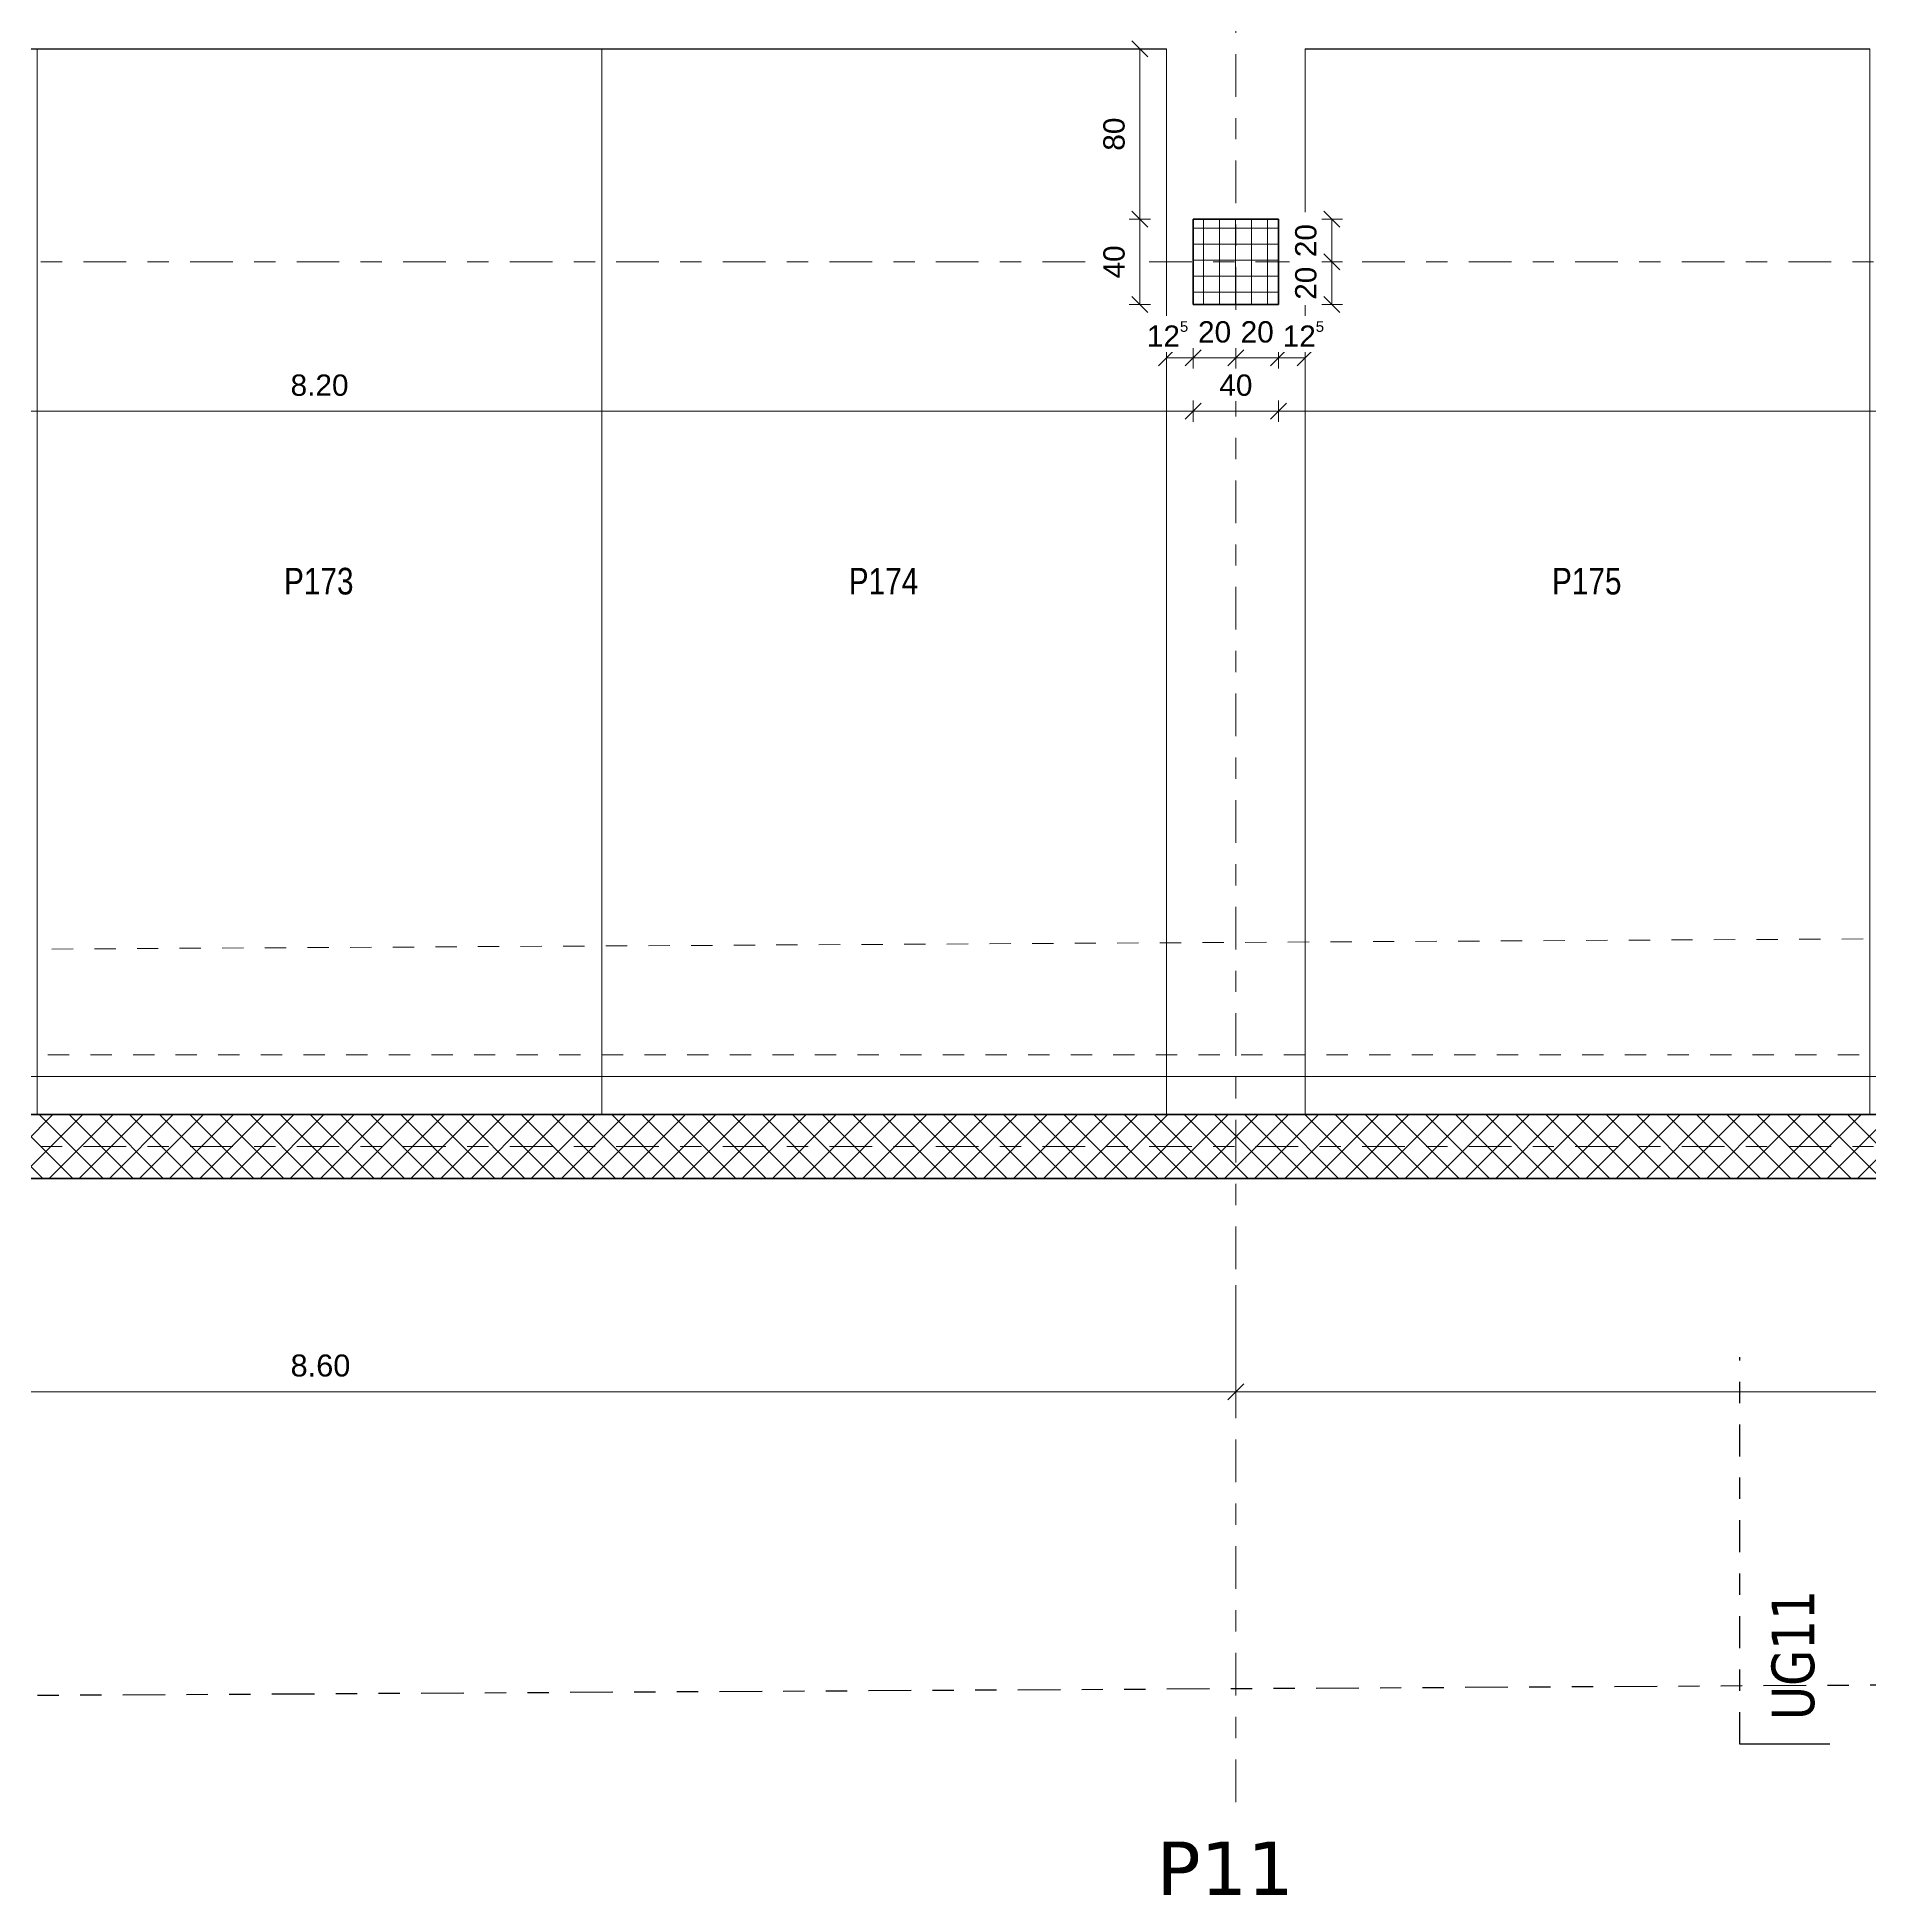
# Model space of a CAD drawing. Header units: metres. Extents: x -86 to 44, y -23 to 39.
# Drawn here: x -46.5 to -37.9, y -21.09 to -12.38 of the extents above; entities that cross this region are included whole.
import ezdxf

# ---------------------------------------------------------------- set-up
doc = ezdxf.new("R2010")
doc.units = ezdxf.units.M
for name, pattern in [('_Grundgrenze_', [0.45, 0.2, -0.05, 0.05, -0.05, 0.05, -0.05]), ('_Rasterlinie_', [0.375, 0.2, -0.05, 0.075, -0.05]), ('_Schnittlinie_', [0.3, 0.15, -0.05, 0.05, -0.05]), ('_Strichliert - Fein_', [0.15, 0.1, -0.05]), ('Gestrichelt', [0.1, 0.05, -0.05]), ('Strichpunkt - Weit', [0.5, 0.2, -0.15, 0, -0.15])]:
    doc.linetypes.add(name, pattern=pattern)
for name, color, linetype, lineweight in [('A-____-____-DIMS', 7, 'Continuous', 5), ('A-____-____-DIMS-50', 7, 'Continuous', 5), ('A-FLOR-____-OTLN', 7, 'Continuous', 9), ('A-WALL-____-MCUT', 7, 'Continuous', 35), ('A-WALL-____-PATT', 7, 'Continuous', 35), ('C-PRKG-____-IDEN', 7, 'Continuous', 5), ('C-PRKG-____-OTLN', 7, 'Continuous', 9), ('S-COLS-____-MCUT', 7, 'Continuous', 35), ('S-COLS-____-OTLN', 7, 'Continuous', 9), ('S-GRID-____-OTLN', 7, 'Continuous', 5)]:
    doc.layers.add(name, color=color, linetype=linetype, lineweight=lineweight)
for name, color, linetype, lineweight, true_color in [('A-DETL-____-OTLN', 5, 'Continuous', 9, 0x0000ff), ('C-PROP-LINE-OTLN', 7, '_Grundgrenze_', 25, 0x800000), ('G-____-____-SYMB', 7, 'Strichpunkt - Weit', 5, 0x008080), ('S-GRID-____-IDEN', 7, 'Continuous', 9, 0x5555aa)]:
    doc.layers.add(name, color=color, linetype=linetype, lineweight=lineweight, true_color=true_color)
doc.styles.add('Arial_1', font='arial.ttf', dxfattribs={"height": 0.1})
doc.styles.add('Arial_3', font='arial.ttf', dxfattribs={"width": 0.8, "height": 0.125})
doc.styles.add('Arial_B', font='arial.ttf', dxfattribs={"height": 0.103175})
doc.styles.add('Verdana_1', font='verdana.ttf', dxfattribs={"width": 0.8, "height": 0.2})
doc.styles.add('Verdana_B', font='verdana.ttf', dxfattribs={"height": 0.25})
doc.dimstyles.new('SUB_Rohbau_Aussen_Vermassung', dxfattribs={"dimscale": 0.3048, "dimtxt": 0.102026, "dimasz": 0.246063, "dimexe": 0.164042, "dimexo": 0.0625, "dimgap": 0.123031, "dimtad": 1, "dimrnd": 0.005, "dimzin": 0, "dimdsep": 46, "dimtxsty": 'Arial_B', "dimblk1": 'OBLIQUE', "dimblk2": 'OBLIQUE', "dimsah": 1, "dimcen": 0.09, "dimazin": 0, "dimtfac": 1, "dimtdec": 4, "dimtix": 1, "dimtmove": 0, "dimatfit": 3, "dimfxl": 1.64042, "dimfxlon": 1, "dimtvp": 1, "dimtfill": 1, "dimtolj": 1, "dimtzin": 0, "dimarcsym": 2})
doc.dimstyles.new('SUB_Rohbau_fein', dxfattribs={"dimscale": 0.3048, "dimtxt": 0.102026, "dimasz": 0.246063, "dimexe": 0.164042, "dimexo": 0.0625, "dimgap": 0.123031, "dimtad": 1, "dimdec": 1, "dimlfac": 100, "dimrnd": 0.5, "dimdsep": 46, "dimtxsty": 'Arial_1', "dimblk1": 'OBLIQUE', "dimblk2": 'OBLIQUE', "dimsah": 1, "dimcen": 0.09, "dimazin": 0, "dimtfac": 1, "dimtdec": 4, "dimtix": 1, "dimtmove": 0, "dimatfit": 3, "dimfxl": 0.164042, "dimfxlon": 1, "dimtvp": 1, "dimtfill": 1, "dimtolj": 1, "dimtzin": 0, "dimarcsym": 2})
doc.dimstyles.new('SUB_Rohbau_fein_1', dxfattribs={"dimscale": 0.3048, "dimtxt": 0.102026, "dimasz": 0.246063, "dimexe": 0.164042, "dimexo": 0.0625, "dimgap": 0.123031, "dimtad": 1, "dimrnd": 0.005, "dimzin": 0, "dimdsep": 46, "dimtxsty": 'Arial_1', "dimblk1": 'OBLIQUE', "dimblk2": 'OBLIQUE', "dimsah": 1, "dimcen": 0.09, "dimazin": 0, "dimtfac": 1, "dimtdec": 4, "dimtix": 1, "dimtmove": 0, "dimatfit": 3, "dimfxl": 0.164042, "dimfxlon": 1, "dimtvp": 1, "dimtfill": 1, "dimtolj": 1, "dimtzin": 0, "dimarcsym": 2})
doc.dimstyles.new('SUB_Rohbau_fein_3', dxfattribs={"dimscale": 0.3048, "dimtxt": 0.102026, "dimasz": 0.246063, "dimexe": 0.164042, "dimexo": 0.0625, "dimgap": 0.123031, "dimtad": 1, "dimdec": 1, "dimlfac": 100, "dimrnd": 0.5, "dimdsep": 46, "dimtxsty": 'Arial_1', "dimblk1": 'OBLIQUE', "dimblk2": 'OBLIQUE', "dimsah": 1, "dimcen": 0.09, "dimazin": 0, "dimtfac": 1, "dimtdec": 4, "dimtix": 1, "dimtmove": 2, "dimatfit": 3, "dimfxl": 0.164042, "dimfxlon": 1, "dimtvp": 1, "dimtfill": 1, "dimtolj": 1, "dimtzin": 0, "dimarcsym": 2})
doc.dimstyles.new('SUB_Rohbau_fein_6', dxfattribs={"dimscale": 0.3048, "dimtxt": 0.102026, "dimasz": 0.246063, "dimexe": 0.164042, "dimexo": 0.0625, "dimgap": 0.123031, "dimtad": 1, "dimdec": 1, "dimlfac": 100, "dimrnd": 0.5, "dimdsep": 46, "dimtxsty": 'Arial_1', "dimblk1": 'OBLIQUE', "dimblk2": 'OBLIQUE', "dimsah": 1, "dimcen": 0.09, "dimazin": 0, "dimtfac": 1, "dimtdec": 4, "dimtix": 1, "dimtmove": 0, "dimatfit": 3, "dimfxl": 0.164042, "dimfxlon": 1, "dimtvp": 1, "dimtfill": 1, "dimtolj": 1, "dimtzin": 0, "dimarcsym": 2})
doc.dimstyles.new('SUB_Rohbau_fein_8', dxfattribs={"dimscale": 0.3048, "dimtxt": 0.102026, "dimasz": 0.246063, "dimexe": 0.164042, "dimexo": 0.0625, "dimgap": 0.123031, "dimtad": 1, "dimdec": 1, "dimlfac": 100, "dimrnd": 0.5, "dimdsep": 46, "dimtxsty": 'Arial_1', "dimblk1": 'OBLIQUE', "dimblk2": 'OBLIQUE', "dimsah": 1, "dimcen": 0.09, "dimazin": 0, "dimtfac": 1, "dimtdec": 4, "dimtix": 1, "dimtmove": 0, "dimatfit": 3, "dimfxl": 0.164042, "dimfxlon": 1, "dimtvp": 1, "dimtfill": 1, "dimtolj": 1, "dimtzin": 0, "dimarcsym": 2})

# ---------------------------------------------------------------- blocks, each defined once
blk = doc.blocks.new('PP_Parkplatz - 2650 x 5000-17586959--01_UG_OK_FFB_AF')
at = {"layer": 'C-PRKG-____-OTLN', "color": 253, "true_color": 0x999999}
for p, q in [((-58.398, -12.4344), (-61.048, -12.4344)), ((-61.048, -12.4344), (-58.398, -12.4344)), ((-61.048, -12.4345), (-61.048, -12.4344)), ((-61.048, -17.4334), (-61.048, -12.4345)), ((-58.398, -12.4345), (-61.048, -12.4345)), ((-61.048, -12.4345), (-61.048, -17.4334)), ((-61.048, -17.4334), (-61.048, -12.4345)), ((-58.398, -12.4345), (-58.398, -12.4344)), ((-58.398, -17.4334), (-58.398, -12.4345)), ((-58.398, -17.4334), (-58.398, -12.4345)), ((-58.398, -12.4345), (-58.398, -17.4334)), ((-61.048, -17.4334), (-61.048, -17.4334)), ((-58.398, -17.4334), (-58.398, -17.4334))]:
    blk.add_line(p, q, dxfattribs=at)
blk = doc.blocks.new('Family - ___-13919876--01_UG_OK_FFB_AF')
at = {"layer": 'C-PROP-LINE-OTLN'}
blk.add_line((-78.996, -20.3395), (31.8391, -19.7177), dxfattribs=at)
blk = doc.blocks.new('Schnitt - Name _Anfang-23756349--01_UG_OK_FFB_AF')
at = {"layer": 'G-____-____-SYMB', "color": 1, "linetype": 'Continuous', "lineweight": 30, "true_color": 0xff0000}
blk.add_line((0, 0.00843), (0, 0), dxfattribs=at)
blk = doc.blocks.new('DIMBLOCK5--01_UG_OK_FFB_AF')
at = {"layer": 'A-____-____-DIMS-50'}
for p, q in [((-49.473, -18.7334), (-49.473, -18.2334)), ((-40.873, -18.7334), (-40.873, -18.2334)), ((-49.473, -18.7334), (-49.5105, -18.7709)), ((-49.473, -18.7334), (-49.4355, -18.6959)), ((-49.473, -18.7334), (-40.873, -18.7334)), ((-49.473, -18.7334), (-49.473, -18.7834)), ((-40.873, -18.7334), (-40.9105, -18.7709)), ((-40.873, -18.7334), (-40.8355, -18.6959)), ((-40.873, -18.7334), (-40.873, -18.7834))]:
    blk.add_line(p, q, dxfattribs=at)
at = {"layer": 'A-____-____-DIMS-50', "color": 0, "insert": (-45.3087, -18.5588), "char_height": 0.10317, "width": 0.325653, "attachment_point": 1, "line_spacing_factor": 0.941778, "style": 'Arial_B', "bg_fill": 3, "box_fill_scale": 1.25, "bg_fill_color": 256, "bg_fill_true_color": 13158600, "bg_fill_transparency": 0}
blk.add_mtext('8.60', dxfattribs=at)
blk = doc.blocks.new('_Oblique')
at = {"color": 0, "linetype": 'ByBlock', "lineweight": -2}
blk.add_line((-0.5, -0.5), (0.5, 0.5), dxfattribs=at)
blk = doc.blocks.new('DIMBLOCK6--01_UG_OK_FFB_AF')
at = {"layer": 'A-____-____-DIMS-50'}
for p, q in [((-40.873, -18.7334), (-40.873, -18.2334)), ((-32.273, -18.7334), (-32.273, -18.2334)), ((-40.873, -18.7334), (-40.9105, -18.7709)), ((-40.873, -18.7334), (-40.8355, -18.6959)), ((-40.873, -18.7334), (-32.273, -18.7334)), ((-40.873, -18.7334), (-40.873, -18.7834)), ((-32.273, -18.7334), (-32.3105, -18.7709)), ((-32.273, -18.7334), (-32.2355, -18.6959)), ((-32.273, -18.7334), (-32.273, -18.7834))]:
    blk.add_line(p, q, dxfattribs=at)
at = {"layer": 'A-____-____-DIMS-50', "color": 0, "insert": (-36.7087, -18.5588), "char_height": 0.10317, "width": 0.325653, "attachment_point": 1, "line_spacing_factor": 0.941778, "style": 'Arial_B', "bg_fill": 3, "box_fill_scale": 1.25, "bg_fill_color": 256, "bg_fill_true_color": 13158600, "bg_fill_transparency": 0}
blk.add_mtext('8.60', dxfattribs=at)
blk = doc.blocks.new('DIMBLOCK815--01_UG_OK_FFB_AF')
at = {"layer": 'A-____-____-DIMS-50'}
for p, q in [((-49.273, -14.1334), (-49.273, -14.0834)), ((-49.273, -14.1334), (-49.2355, -14.0959)), ((-41.073, -14.1334), (-41.073, -14.0834)), ((-41.073, -14.1334), (-41.0355, -14.0959)), ((-49.273, -14.1334), (-49.3105, -14.1709)), ((-49.273, -14.1334), (-41.073, -14.1334)), ((-49.273, -14.1334), (-49.273, -14.1834)), ((-41.073, -14.1334), (-41.1105, -14.1709)), ((-41.073, -14.1334), (-41.073, -14.1834))]:
    blk.add_line(p, q, dxfattribs=at)
at = {"layer": 'A-____-____-DIMS-50', "color": 0, "insert": (-45.3087, -13.9614), "char_height": 0.1, "width": 0.325653, "attachment_point": 1, "line_spacing_factor": 0.941778, "style": 'Arial_1', "bg_fill": 3, "box_fill_scale": 1.25, "bg_fill_color": 256, "bg_fill_true_color": 13158600, "bg_fill_transparency": 0}
blk.add_mtext('8.20', dxfattribs=at)
blk = doc.blocks.new('DIMBLOCK816--01_UG_OK_FFB_AF')
at = {"layer": 'A-____-____-DIMS-50'}
for p, q in [((-41.073, -14.1334), (-41.073, -14.0834)), ((-41.073, -14.1334), (-41.0355, -14.0959)), ((-40.673, -14.1334), (-40.673, -14.0834)), ((-40.673, -14.1334), (-40.6355, -14.0959)), ((-41.073, -14.1334), (-41.1105, -14.1709)), ((-41.073, -14.1334), (-40.673, -14.1334)), ((-41.073, -14.1334), (-41.073, -14.1834)), ((-40.673, -14.1334), (-40.7105, -14.1709)), ((-40.673, -14.1334), (-40.673, -14.1834))]:
    blk.add_line(p, q, dxfattribs=at)
at = {"layer": 'A-____-____-DIMS-50', "color": 0, "insert": (-40.9506, -13.9614), "char_height": 0.1, "width": 0.186088, "attachment_point": 1, "line_spacing_factor": 0.941778, "style": 'Arial_1', "bg_fill": 3, "box_fill_scale": 1.25, "bg_fill_color": 256, "bg_fill_true_color": 13158600, "bg_fill_transparency": 0}
blk.add_mtext('40', dxfattribs=at)
blk = doc.blocks.new('DIMBLOCK817--01_UG_OK_FFB_AF')
at = {"layer": 'A-____-____-DIMS-50'}
for p, q in [((-40.673, -14.1334), (-40.673, -14.0834)), ((-40.673, -14.1334), (-40.6355, -14.0959)), ((-32.473, -14.1334), (-32.473, -14.0834)), ((-32.473, -14.1334), (-32.4355, -14.0959)), ((-40.673, -14.1334), (-40.7105, -14.1709)), ((-40.673, -14.1334), (-32.473, -14.1334)), ((-40.673, -14.1334), (-40.673, -14.1834)), ((-32.473, -14.1334), (-32.5105, -14.1709)), ((-32.473, -14.1334), (-32.473, -14.1834))]:
    blk.add_line(p, q, dxfattribs=at)
at = {"layer": 'A-____-____-DIMS-50', "color": 0, "insert": (-36.7087, -13.9614), "char_height": 0.1, "width": 0.325653, "attachment_point": 1, "line_spacing_factor": 0.941778, "style": 'Arial_1', "bg_fill": 3, "box_fill_scale": 1.25, "bg_fill_color": 256, "bg_fill_true_color": 13158600, "bg_fill_transparency": 0}
blk.add_mtext('8.20', dxfattribs=at)
blk = doc.blocks.new('DIMBLOCK847--01_UG_OK_FFB_AF')
at = {"layer": 'A-____-____-DIMS-50'}
for p, q in [((-41.323, -13.2334), (-41.373, -13.2334)), ((-41.323, -13.2334), (-41.3605, -13.1959)), ((-41.323, -13.6334), (-41.323, -13.2334)), ((-41.323, -13.2334), (-41.2855, -13.2709)), ((-41.323, -13.2334), (-41.273, -13.2334)), ((-41.323, -13.6334), (-41.373, -13.6334)), ((-41.323, -13.6334), (-41.3605, -13.5959)), ((-41.323, -13.6334), (-41.2855, -13.6709)), ((-41.323, -13.6334), (-41.273, -13.6334))]:
    blk.add_line(p, q, dxfattribs=at)
at = {"layer": 'A-____-____-DIMS-50', "color": 0, "insert": (-41.495, -13.511), "char_height": 0.1, "width": 0.186088, "attachment_point": 1, "rotation": 90, "line_spacing_factor": 0.941778, "style": 'Arial_1', "bg_fill": 3, "box_fill_scale": 1.25, "bg_fill_color": 256, "bg_fill_true_color": 13158600, "bg_fill_transparency": 0}
blk.add_mtext('40', dxfattribs=at)
blk = doc.blocks.new('DIMBLOCK848--01_UG_OK_FFB_AF')
at = {"layer": 'A-____-____-DIMS-50'}
for p, q in [((-41.323, -12.4344), (-41.373, -12.4344)), ((-41.323, -12.4344), (-41.3605, -12.3969)), ((-41.323, -13.2334), (-41.323, -12.4344)), ((-41.323, -12.4344), (-41.2855, -12.4719)), ((-41.323, -12.4344), (-41.273, -12.4344)), ((-41.323, -13.2334), (-41.373, -13.2334)), ((-41.323, -13.2334), (-41.3605, -13.1959)), ((-41.323, -13.2334), (-41.2855, -13.2709)), ((-41.323, -13.2334), (-41.273, -13.2334))]:
    blk.add_line(p, q, dxfattribs=at)
at = {"layer": 'A-____-____-DIMS-50', "color": 0, "insert": (-41.495, -12.9115), "char_height": 0.1, "width": 0.186088, "attachment_point": 1, "rotation": 90, "line_spacing_factor": 0.941778, "style": 'Arial_1', "bg_fill": 3, "box_fill_scale": 1.25, "bg_fill_color": 256, "bg_fill_true_color": 13158600, "bg_fill_transparency": 0}
blk.add_mtext('80', dxfattribs=at)
blk = doc.blocks.new('DIMBLOCK1884--01_UG_OK_FFB_AF')
at = {"layer": 'A-____-____-DIMS-50'}
for p, q in [((-40.423, -13.2334), (-40.473, -13.2334)), ((-40.423, -13.2334), (-40.4605, -13.1959)), ((-40.423, -13.2334), (-40.423, -13.4334)), ((-40.423, -13.2334), (-40.3855, -13.2709)), ((-40.423, -13.2334), (-40.373, -13.2334)), ((-40.423, -13.4334), (-40.4605, -13.3959)), ((-40.423, -13.4334), (-40.473, -13.4334)), ((-40.423, -13.4334), (-40.3855, -13.4709)), ((-40.423, -13.4334), (-40.373, -13.4334))]:
    blk.add_line(p, q, dxfattribs=at)
at = {"layer": 'A-____-____-DIMS-50', "color": 0, "insert": (-40.595, -13.411), "char_height": 0.1, "width": 0.186088, "attachment_point": 1, "rotation": 90, "line_spacing_factor": 0.941778, "style": 'Arial_1', "bg_fill": 3, "box_fill_scale": 1.25, "bg_fill_color": 256, "bg_fill_true_color": 13158600, "bg_fill_transparency": 0}
blk.add_mtext('20', dxfattribs=at)
blk = doc.blocks.new('DIMBLOCK1885--01_UG_OK_FFB_AF')
at = {"layer": 'A-____-____-DIMS-50'}
for p, q in [((-40.423, -13.4334), (-40.4605, -13.3959)), ((-40.423, -13.4334), (-40.473, -13.4334)), ((-40.423, -13.4334), (-40.423, -13.6334)), ((-40.423, -13.4334), (-40.3855, -13.4709)), ((-40.423, -13.4334), (-40.373, -13.4334)), ((-40.423, -13.6334), (-40.473, -13.6334)), ((-40.423, -13.6334), (-40.4605, -13.5959)), ((-40.423, -13.6334), (-40.3855, -13.6709)), ((-40.423, -13.6334), (-40.373, -13.6334))]:
    blk.add_line(p, q, dxfattribs=at)
at = {"layer": 'A-____-____-DIMS-50', "color": 0, "insert": (-40.595, -13.611), "char_height": 0.1, "width": 0.186088, "attachment_point": 1, "rotation": 90, "line_spacing_factor": 0.941778, "style": 'Arial_1', "bg_fill": 3, "box_fill_scale": 1.25, "bg_fill_color": 256, "bg_fill_true_color": 13158600, "bg_fill_transparency": 0}
blk.add_mtext('20', dxfattribs=at)
blk = doc.blocks.new('DIMBLOCK1902--01_UG_OK_FFB_AF')
at = {"layer": 'A-____-____-DIMS-50'}
for p, q in [((-41.198, -13.8834), (-41.198, -13.8334)), ((-41.198, -13.8834), (-41.1605, -13.8459)), ((-41.073, -13.8834), (-41.073, -13.8334)), ((-41.073, -13.8834), (-41.0355, -13.8459)), ((-41.198, -13.8834), (-41.2355, -13.9209)), ((-41.198, -13.8834), (-41.073, -13.8834)), ((-41.198, -13.8834), (-41.198, -13.9334)), ((-41.073, -13.8834), (-41.1105, -13.9209)), ((-41.073, -13.8834), (-41.073, -13.9334))]:
    blk.add_line(p, q, dxfattribs=at)
at = {"layer": 'A-____-____-DIMS-50', "color": 0, "insert": (-41.2908, -13.7114), "char_height": 0.1, "width": 0.248525, "attachment_point": 1, "line_spacing_factor": 0.941778, "style": 'Arial_1', "bg_fill": 3, "box_fill_scale": 1.25, "bg_fill_color": 256, "bg_fill_true_color": 13158600, "bg_fill_transparency": 0}
blk.add_mtext('12\\A2\\H0.5x;\\S5^  ;\\H2x;', dxfattribs=at)
blk = doc.blocks.new('DIMBLOCK1903--01_UG_OK_FFB_AF')
at = {"layer": 'A-____-____-DIMS-50'}
for p, q in [((-41.073, -13.8834), (-41.073, -13.8334)), ((-41.073, -13.8834), (-41.0355, -13.8459)), ((-40.873, -13.8834), (-40.873, -13.8334)), ((-40.873, -13.8834), (-40.8355, -13.8459)), ((-41.073, -13.8834), (-41.1105, -13.9209)), ((-41.073, -13.8834), (-40.873, -13.8834)), ((-41.073, -13.8834), (-41.073, -13.9334)), ((-40.873, -13.8834), (-40.9105, -13.9209)), ((-40.873, -13.8834), (-40.873, -13.9334))]:
    blk.add_line(p, q, dxfattribs=at)
at = {"layer": 'A-____-____-DIMS-50', "color": 0, "insert": (-41.0506, -13.7114), "char_height": 0.1, "width": 0.186088, "attachment_point": 1, "line_spacing_factor": 0.941778, "style": 'Arial_1', "bg_fill": 3, "box_fill_scale": 1.25, "bg_fill_color": 256, "bg_fill_true_color": 13158600, "bg_fill_transparency": 0}
blk.add_mtext('20', dxfattribs=at)
blk = doc.blocks.new('DIMBLOCK1904--01_UG_OK_FFB_AF')
at = {"layer": 'A-____-____-DIMS-50'}
for p, q in [((-40.873, -13.8834), (-40.873, -13.8334)), ((-40.873, -13.8834), (-40.8355, -13.8459)), ((-40.673, -13.8834), (-40.673, -13.8334)), ((-40.673, -13.8834), (-40.6355, -13.8459)), ((-40.873, -13.8834), (-40.9105, -13.9209)), ((-40.873, -13.8834), (-40.673, -13.8834)), ((-40.873, -13.8834), (-40.873, -13.9334)), ((-40.673, -13.8834), (-40.7105, -13.9209)), ((-40.673, -13.8834), (-40.673, -13.9334))]:
    blk.add_line(p, q, dxfattribs=at)
at = {"layer": 'A-____-____-DIMS-50', "color": 0, "insert": (-40.8506, -13.7114), "char_height": 0.1, "width": 0.186088, "attachment_point": 1, "line_spacing_factor": 0.941778, "style": 'Arial_1', "bg_fill": 3, "box_fill_scale": 1.25, "bg_fill_color": 256, "bg_fill_true_color": 13158600, "bg_fill_transparency": 0}
blk.add_mtext('20', dxfattribs=at)
blk = doc.blocks.new('DIMBLOCK1905--01_UG_OK_FFB_AF')
at = {"layer": 'A-____-____-DIMS-50'}
for p, q in [((-40.673, -13.8834), (-40.673, -13.8334)), ((-40.673, -13.8834), (-40.6355, -13.8459)), ((-40.548, -13.8834), (-40.548, -13.8334)), ((-40.548, -13.8834), (-40.5105, -13.8459)), ((-40.673, -13.8834), (-40.7105, -13.9209)), ((-40.673, -13.8834), (-40.548, -13.8834)), ((-40.673, -13.8834), (-40.673, -13.9334)), ((-40.548, -13.8834), (-40.5855, -13.9209)), ((-40.548, -13.8834), (-40.548, -13.9334))]:
    blk.add_line(p, q, dxfattribs=at)
at = {"layer": 'A-____-____-DIMS-50', "color": 0, "insert": (-40.6534, -13.7114), "char_height": 0.1, "width": 0.248525, "attachment_point": 1, "line_spacing_factor": 0.941778, "style": 'Arial_1', "bg_fill": 3, "box_fill_scale": 1.25, "bg_fill_color": 256, "bg_fill_true_color": 13158600, "bg_fill_transparency": 0}
blk.add_mtext('12\\A2\\H0.5x;\\S5^  ;\\H2x;', dxfattribs=at)

msp = doc.modelspace()

# ---------------------------------------------------------------- hatches: boundary and pattern name
at = {"layer": 'A-WALL-____-PATT', "lineweight": 9}
h = msp.add_hatch(dxfattribs=at)
h.set_pattern_fill('FP_1', color=256, style=0, pattern_type=2)
h.set_pattern_definition([(45, (0, 0), (-0.07071068, 0.07071068), []), (135, (0, 0), (-0.07071068, -0.07071068), [])])
h.paths.add_polyline_path([(19.4754, -17.7334), (25.452, -17.7334), (25.452, -17.4334), (-77.5379, -17.4334), (-77.508, -17.7334), (11.3829, -17.7334)])
at = {"layer": 'S-COLS-____-OTLN'}
h = msp.add_hatch(dxfattribs=at)
h.set_pattern_fill('FP_2', color=256, style=0, pattern_type=2)
h.set_pattern_definition([(0, (0, 0), (0, 0.075), []), (90, (0, 0), (-0.075, 5e-18), [])])
h.paths.add_polyline_path([(-40.673, -13.6334), (-40.673, -13.2334), (-41.073, -13.2334), (-41.073, -13.6334)])

# ---------------------------------------------------------------- linework, layer by layer
at = {"layer": 'A-DETL-____-OTLN', "color": 30, "linetype": '_Strichliert - Fein_', "true_color": 0xff8000}
msp.add_line((-75.8289, -16.8216), (28.844, -16.2345), dxfattribs=at)
at = {"layer": 'A-DETL-____-OTLN', "color": 7, "linetype": 'Gestrichelt'}
msp.add_line((-17.748, -17.1534), (-70.258, -17.1534), dxfattribs=at)
at = {"layer": 'A-FLOR-____-OTLN'}
msp.add_line((-70.258, -17.254), (-23.348, -17.254), dxfattribs=at)
at = {"layer": 'A-WALL-____-MCUT'}
for p, q in [((-17.748, -17.4334), (-70.258, -17.4334)), ((-77.508, -17.7334), (25.752, -17.7334))]:
    msp.add_line(p, q, dxfattribs=at)
at = {"layer": 'G-____-____-SYMB', "color": 1, "linetype": '_Schnittlinie_', "lineweight": 30, "true_color": 0xff0000}
msp.add_line((-38.5078, -20.3865), (-38.5078, -18.5717), dxfattribs=at)
at = {"layer": 'S-COLS-____-MCUT'}
for p, q in [((-40.673, -13.2334), (-41.073, -13.2334)), ((-41.073, -13.2334), (-41.073, -13.6334)), ((-40.673, -13.6334), (-40.673, -13.2334)), ((-41.073, -13.6334), (-40.673, -13.6334))]:
    msp.add_line(p, q, dxfattribs=at)
at = {"layer": 'S-GRID-____-OTLN', "color": 8, "linetype": '_Rasterlinie_', "true_color": 0x808080}
for p, q in [((-40.873, -20.6582), (-40.873, -11.8691)), ((-80.7802, -13.4334), (27.9515, -13.4334)), ((-80.7802, -17.5834), (27.9515, -17.5834))]:
    msp.add_line(p, q, dxfattribs=at)

# ---------------------------------------------------------------- block references
at = {"layer": 'C-PRKG-____-OTLN', "color": 253, "true_color": 0x999999}
for p in [(11.9, 0), (14.55, 0), (17.2, 0), (20.5, 0)]:
    msp.add_blockref('PP_Parkplatz - 2650 x 5000-17586959--01_UG_OK_FFB_AF', p, dxfattribs=at)
at = {"layer": 'C-PROP-LINE-OTLN'}
msp.add_blockref('Family - ___-13919876--01_UG_OK_FFB_AF', (0, 0), dxfattribs=at)
at = {"layer": 'G-____-____-SYMB', "color": 1, "linetype": 'Continuous', "lineweight": 30, "true_color": 0xff0000, "extrusion": (0, 0, -1), "xscale": 49.99999999999998, "yscale": 49.99999999999998, "zscale": 49.99999999999998, "rotation": 90.0000000000001}
msp.add_blockref('Schnitt - Name _Anfang-23756349--01_UG_OK_FFB_AF', (38.5078, -20.3865), dxfattribs=at)

# ---------------------------------------------------------------- texts
at = {"layer": 'G-____-____-SYMB', "color": 1, "linetype": 'Continuous', "true_color": 0xff0000, "insert": (-38.3593, -20.2743), "char_height": 0.2, "width": 0.740759, "attachment_point": 1, "rotation": 90, "style": 'Verdana_1'}
msp.add_mtext('UG11', dxfattribs=at)
at = {"layer": 'S-GRID-____-IDEN', "color": 8, "lineweight": 5, "true_color": 0x808080, "insert": (-41.245, -20.8436), "char_height": 0.25, "width": 0.89789, "attachment_point": 1, "style": 'Verdana_B'}
msp.add_mtext('P11', dxfattribs=at)

# ---------------------------------------------------------------- next in the draw order: texts
at = {"layer": 'C-PRKG-____-IDEN', "char_height": 0.125, "width": 0.391223, "attachment_point": 1, "style": 'Arial_3', "bg_fill": 3, "box_fill_scale": 1.25, "bg_fill_color": 256, "bg_fill_true_color": 13158600, "bg_fill_transparency": 0}
for s, insert in [('P173', (-45.3396, -14.8684)), ('P174', (-42.6896, -14.8684)), ('P175', (-39.3896, -14.8684))]:
    msp.add_mtext(s, dxfattribs=dict(at, insert=insert))

# ---------------------------------------------------------------- next in the draw order: dimensions: what is measured, and where the dimension line sits
at = {"layer": 'A-____-____-DIMS'}
for base, p1, p2, dimstyle, override, picture, middle in [((-41.323, -13.2334), (-41.273, -13.6334), (-41.273, -13.2334), 'SUB_Rohbau_fein', {"dimpost": '<>', "dimfxl": 0.4}, 'DIMBLOCK847--01_UG_OK_FFB_AF', (-41.4116, -13.4334)), ((-40.423, -13.4334), (-40.473, -13.2334), (-40.373, -13.4334), 'SUB_Rohbau_fein_8', {"dimpost": '<>', "dimfxl": 0.223607}, 'DIMBLOCK1884--01_UG_OK_FFB_AF', (-40.5116, -13.3334))]:
    dim = msp.add_linear_dim(base=base, p1=p1, p2=p2, angle=90, dimstyle=dimstyle, override=override, dxfattribs=at)
    dim.commit()
    dim.dimension.update_dxf_attribs({"geometry": picture, "text_midpoint": middle})
for base, p1, p2, dimstyle, override, picture, middle in [((-41.073, -14.1334), (-49.273, -14.0834), (-41.073, -14.0834), 'SUB_Rohbau_fein_1', {"dimpost": '<>', "dimfxl": 8.2}, 'DIMBLOCK815--01_UG_OK_FFB_AF', (-45.173, -14.0449)), ((-40.873, -18.7334), (-49.473, -18.2334), (-40.873, -18.2334), 'SUB_Rohbau_Aussen_Vermassung', {"dimpost": '<>', "dimfxl": 8.6}, 'DIMBLOCK5--01_UG_OK_FFB_AF', (-45.173, -18.6432))]:
    dim = msp.add_linear_dim(base=base, p1=p1, p2=p2, dimstyle=dimstyle, override=override, dxfattribs=at)
    dim.commit()
    dim.dimension.update_dxf_attribs({"geometry": picture, "text_midpoint": middle})

# ---------------------------------------------------------------- next in the draw order: dimensions: what is measured, and where the dimension line sits
for base, p1, p2, dimstyle, override, picture, middle in [((-41.323, -12.4344), (-41.273, -13.2334), (-41.373, -12.4344), 'SUB_Rohbau_fein_6', {"dimpost": '<>', "dimfxl": 0.805229}, 'DIMBLOCK848--01_UG_OK_FFB_AF', (-41.4116, -12.8339)), ((-40.423, -13.6334), (-40.373, -13.4334), (-40.473, -13.6334), 'SUB_Rohbau_fein_8', {"dimpost": '<>', "dimfxl": 0.223607}, 'DIMBLOCK1885--01_UG_OK_FFB_AF', (-40.5116, -13.5334))]:
    dim = msp.add_linear_dim(base=base, p1=p1, p2=p2, angle=90, dimstyle=dimstyle, override=override, dxfattribs=at)
    dim.commit()
    dim.dimension.update_dxf_attribs({"geometry": picture, "text_midpoint": middle})
for base, p1, p2, dimstyle, override, picture, middle in [((-40.673, -14.1334), (-41.073, -14.0834), (-40.673, -14.0834), 'SUB_Rohbau_fein', {"dimpost": '<>', "dimfxl": 0.4}, 'DIMBLOCK816--01_UG_OK_FFB_AF', (-40.873, -14.0449)), ((-32.273, -18.7334), (-40.873, -18.2334), (-32.273, -18.2334), 'SUB_Rohbau_Aussen_Vermassung', {"dimpost": '<>', "dimfxl": 8.6}, 'DIMBLOCK6--01_UG_OK_FFB_AF', (-36.573, -18.6432))]:
    dim = msp.add_linear_dim(base=base, p1=p1, p2=p2, dimstyle=dimstyle, override=override, dxfattribs=at)
    dim.commit()
    dim.dimension.update_dxf_attribs({"geometry": picture, "text_midpoint": middle})

# ---------------------------------------------------------------- next in the draw order: dimensions: what is measured, and where the dimension line sits
dim = msp.add_linear_dim(base=(-41.073, -13.8834), p1=(-41.198, -13.8334), p2=(-41.073, -13.8334), text='\\A1;12\\Q;{\\A1;{\\H0.5x;\\S5^ ;}}', dimstyle='SUB_Rohbau_fein_3', override={"dimpost": '<>', "dimfxl": 0.125}, dxfattribs=at)
dim.commit()
dim.dimension.update_dxf_attribs({"geometry": 'DIMBLOCK1902--01_UG_OK_FFB_AF', "text_midpoint": (-41.1666, -13.7781), "dimtype": 160})
dim = msp.add_linear_dim(base=(-32.473, -14.1334), p1=(-40.673, -14.0834), p2=(-32.473, -14.0834), dimstyle='SUB_Rohbau_fein_1', override={"dimpost": '<>', "dimfxl": 8.2}, dxfattribs=at)
dim.commit()
dim.dimension.update_dxf_attribs({"geometry": 'DIMBLOCK817--01_UG_OK_FFB_AF', "text_midpoint": (-36.573, -14.0449)})

# ---------------------------------------------------------------- next in the draw order: dimensions: what is measured, and where the dimension line sits
dim = msp.add_linear_dim(base=(-40.873, -13.8834), p1=(-41.073, -13.8334), p2=(-40.873, -13.8334), dimstyle='SUB_Rohbau_fein_8', override={"dimpost": '<>', "dimfxl": 0.2}, dxfattribs=at)
dim.commit()
dim.dimension.update_dxf_attribs({"geometry": 'DIMBLOCK1903--01_UG_OK_FFB_AF', "text_midpoint": (-40.973, -13.7949)})

# ---------------------------------------------------------------- next in the draw order: dimensions: what is measured, and where the dimension line sits
dim = msp.add_linear_dim(base=(-40.673, -13.8834), p1=(-40.873, -13.8334), p2=(-40.673, -13.8334), dimstyle='SUB_Rohbau_fein_8', override={"dimpost": '<>', "dimfxl": 0.2}, dxfattribs=at)
dim.commit()
dim.dimension.update_dxf_attribs({"geometry": 'DIMBLOCK1904--01_UG_OK_FFB_AF', "text_midpoint": (-40.773, -13.7949)})

# ---------------------------------------------------------------- next in the draw order: dimensions: what is measured, and where the dimension line sits
dim = msp.add_linear_dim(base=(-40.548, -13.8834), p1=(-40.673, -13.8334), p2=(-40.548, -13.8334), text='\\A1;12\\Q;{\\A1;{\\H0.5x;\\S5^ ;}}', dimstyle='SUB_Rohbau_fein_3', override={"dimpost": '<>', "dimfxl": 0.125}, dxfattribs=at)
dim.commit()
dim.dimension.update_dxf_attribs({"geometry": 'DIMBLOCK1905--01_UG_OK_FFB_AF', "text_midpoint": (-40.5291, -13.7781), "dimtype": 160})

doc.saveas('drawing.dxf')
